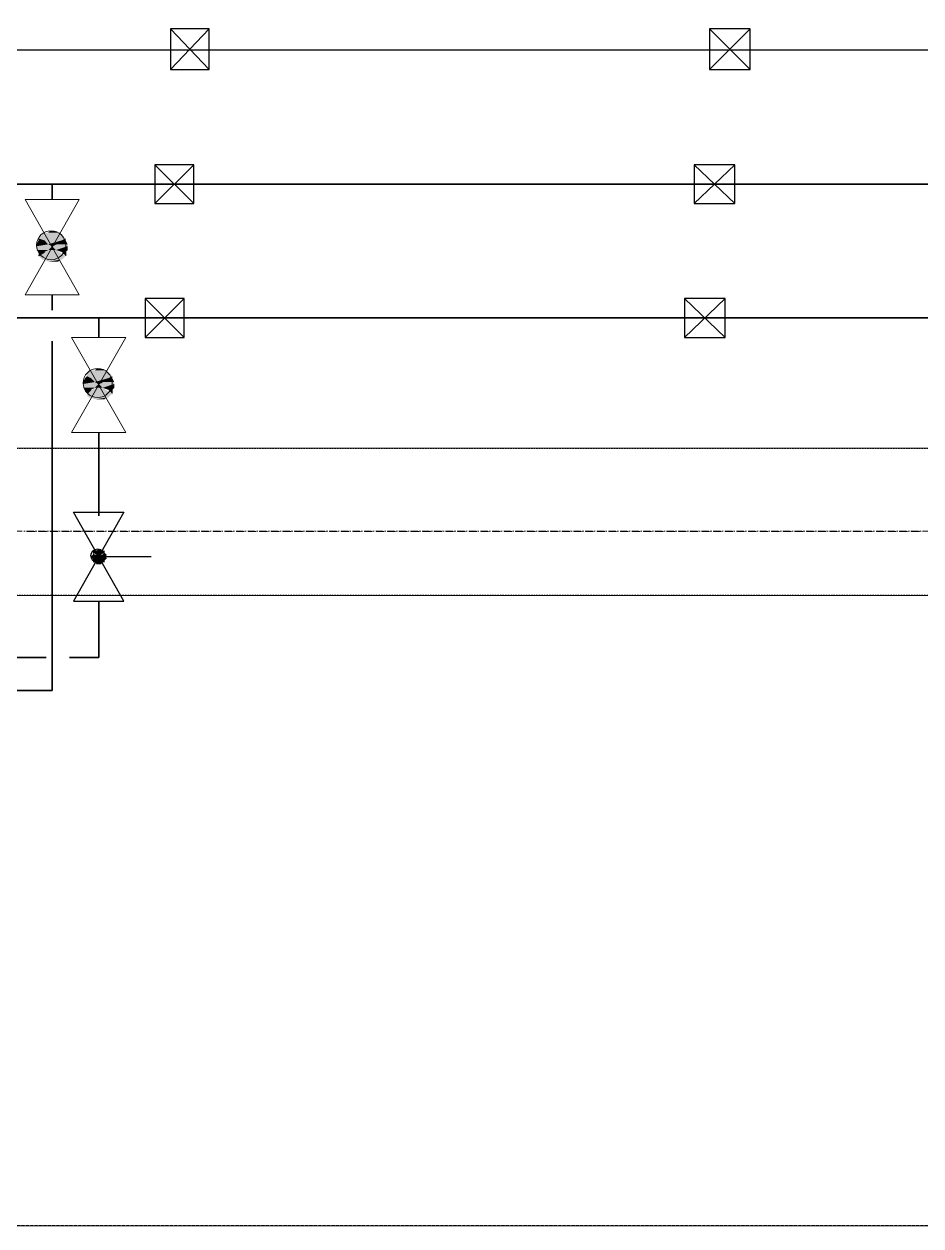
# Model space of a CAD drawing. Header units: millimetres. Extents: x -10178924 to 11692288, y -947381 to 58396.
# Drawn here: x 742016 to 743974, y -823856 to -821234 of the extents above; entities that cross this region are included whole.
import ezdxf

# ---------------------------------------------------------------- set-up
doc = ezdxf.new("R2010")
doc.units = ezdxf.units.MM
for name, pattern in [('короткая штриховая', [282.222222, 141.111111, -141.111111]), ('невидимая', [9.525, 6.35, -3.175]), ('осевая', [50.8, 31.75, -6.35, 6.35, -6.35])]:
    doc.linetypes.add(name, pattern=pattern)
for name, color, linetype, lineweight in [('PDF _0', 7, 'Continuous', 9), ('Балки.1', 7, 'Continuous', 9), ('Контур пол Подвал', 7, 'Continuous', 9), ('Размеры осевые', 153, 'Continuous', 9)]:
    doc.layers.add(name, color=color, linetype=linetype, lineweight=lineweight)
for name, color, linetype in [('PDF _Балки.1', 7, 'Continuous'), ('PDF _В1_Арматура', 7, 'Continuous'), ('PDF _ВК_В1', 5, 'Continuous'), ('PDF _ВК_Т3', 1, 'Continuous'), ('PDF _ВК_Т4', 6, 'Continuous')]:
    doc.layers.add(name, color=color, linetype=linetype)
doc.layers.add('PDF _Контур пол Подвал', color=7, linetype='Continuous', true_color=0xcd6928)
doc.layers.add('PDF _Размеры осевые', color=7, linetype='Continuous', true_color=0x5d6970)

# ---------------------------------------------------------------- blocks, each defined once
blk = doc.blocks.new('A$C5282721b')
at = {"layer": 'Балки.1', "color": 18, "linetype": 'короткая штриховая', "ltscale": 0.02, "true_color": 0x000000, "transparency": 33554687}
for p, q in [((12015.573, -41369.704), (41378.795, -41369.704)), ((12015.573, -41689.704), (41973.795, -41689.704))]:
    blk.add_line(p, q, dxfattribs=at)
at = {"layer": 'Контур пол Подвал', "color": 18, "linetype": 'невидимая', "true_color": 0x000000, "transparency": 33554687}
blk.add_line((13194.417, -43064.958), (39053.725, -43064.958), dxfattribs=at)
at = {"layer": 'Размеры осевые', "color": 251, "linetype": 'осевая', "ltscale": 0.5, "transparency": 33554687}
blk.add_line((-9750, -41550), (62308.109, -41550), dxfattribs=at)

msp = doc.modelspace()

# ---------------------------------------------------------------- linework, layer by layer
at = {"layer": 'PDF _0', "lineweight": 25}
for points in [[(742335.8, -821333.4), (742420.5, -821333.4), (742420.5, -821244.5), (742335.8, -821244.5)], [(743512.7, -821333.4), (743601.6, -821333.4), (743601.6, -821244.5), (743512.7, -821244.5)], [(742301.9, -821625.5), (742386.6, -821625.5), (742386.6, -821540.8), (742301.9, -821540.8)], [(743478.8, -821625.5), (743567.7, -821625.5), (743567.7, -821540.8), (743478.8, -821540.8)], [(742280.8, -821917.6), (742365.4, -821917.6), (742365.4, -821832.9), (742280.8, -821832.9)], [(743457.6, -821917.6), (743546.5, -821917.6), (743546.5, -821832.9), (743457.6, -821832.9)]]:
    msp.add_lwpolyline(points, close=True, dxfattribs=at)
for points in [[(742335.8, -821244.5), (742420.5, -821333.4)], [(742420.5, -821244.5), (742335.8, -821333.4)], [(743512.7, -821244.5), (743601.6, -821333.4)], [(743601.6, -821244.5), (743512.7, -821333.4)], [(742301.9, -821540.8), (742386.6, -821625.5)], [(742386.6, -821540.8), (742301.9, -821625.5)], [(743478.8, -821540.8), (743567.7, -821625.5)], [(743567.7, -821540.8), (743478.8, -821625.5)], [(742280.8, -821832.9), (742365.4, -821917.6)], [(742365.4, -821832.9), (742280.8, -821917.6)], [(743457.6, -821832.9), (743546.5, -821917.6)], [(743546.5, -821832.9), (743457.6, -821917.6)]]:
    msp.add_lwpolyline(points, dxfattribs=at)
at = {"layer": 'PDF _Балки.1', "lineweight": 9}
for points in [[(734372.8, -822480.6), (764326.9, -822480.6), (766087.9, -822480.6), (766087.9, -822158.9), (764326.9, -822158.9)], [(734372.8, -822158.9), (763734.2, -822158.9)]]:
    msp.add_lwpolyline(points, dxfattribs=at)
at = {"layer": 'PDF _В1_Арматура', "lineweight": 0}
for points in [[(742018.3, -821617), (742136.8, -821824.4), (742018.3, -821824.4)], [(742018.3, -821617), (742136.8, -821617), (742018.3, -821824.4)], [(742086, -821714.4), (742077.6, -821718.6), (742086, -821714.4)], [(742060.6, -821731.3), (742047.9, -821739.8), (742060.6, -821731.3)], [(742107.2, -821731.3), (742107.2, -821739.8), (742107.2, -821731.3)], [(742119.9, -821917.6), (742238.4, -822125), (742119.9, -822125)], [(742119.9, -821917.6), (742238.4, -821917.6), (742119.9, -822125)], [(742187.6, -822014.9), (742179.2, -822019.2), (742187.6, -822014.9)], [(742162.2, -822031.9), (742153.8, -822040.3), (742162.2, -822031.9)], [(742208.8, -822031.9), (742208.8, -822040.3), (742208.8, -822031.9)], [(742187.6, -822383.2), (742170.7, -822383.2), (742187.6, -822383.2)], [(742187.6, -822408.6), (742170.7, -822408.6), (742187.6, -822408.6)], [(742196.1, -822400.2), (742183.4, -822400.2), (742196.1, -822400.2)], [(742196.1, -822391.7), (742187.6, -822391.7), (742196.1, -822391.7)]]:
    msp.add_lwpolyline(points, dxfattribs=at)
at = {"layer": 'PDF _В1_Арматура', "lineweight": 25}
for points in [[(742124.1, -822298.6), (742234.2, -822298.6), (742124.1, -822493.3), (742234.2, -822493.3)], [(742234.2, -822493.3), (742124.1, -822298.6)], [(742179.2, -822395.9), (742293.4, -822395.9)]]:
    msp.add_lwpolyline(points, dxfattribs=at)
at = {"layer": 'PDF _В1_Арматура', "lineweight": 0}
for centre in [(742075.4, -821716.5), (742177, -822017.1)]:
    msp.add_circle(centre, 31.7, dxfattribs=at)
at = {"layer": 'PDF _В1_Арматура', "lineweight": 25}
msp.add_circle((742177, -822393.8), 14.8, dxfattribs=at)
at = {"layer": 'PDF _В1_Арматура', "transparency": 33554559}
for points in [[(742107.2, -821701.7), (742047.9, -821701.7), (742103, -821697.4)], [(742047.9, -821701.7), (742103, -821697.4), (742052.2, -821697.4)], [(742060.6, -821705.9), (742047.9, -821705.9), (742047.9, -821701.7)], [(742060.6, -821705.9), (742107.2, -821701.7), (742047.9, -821701.7)], [(742103, -821697.4), (742052.2, -821697.4), (742098.7, -821693.2)], [(742052.2, -821697.4), (742098.7, -821693.2), (742056.4, -821693.2)], [(742098.7, -821693.2), (742056.4, -821693.2), (742094.5, -821689)], [(742056.4, -821693.2), (742094.5, -821689), (742060.6, -821689)], [(742094.5, -821689), (742060.6, -821689), (742090.3, -821689)], [(742060.6, -821689), (742090.3, -821689), (742069.1, -821689)], [(742098.7, -821705.9), (742060.6, -821705.9), (742107.2, -821701.7)], [(742090.3, -821689), (742069.1, -821689), (742081.8, -821684.7)], [(742069.1, -821689), (742081.8, -821684.7), (742073.3, -821684.7)], [(742081.8, -821684.7), (742073.3, -821684.7), (742077.6, -821684.7)], [(742098.7, -821705.9), (742107.2, -821705.9), (742107.2, -821701.7)], [(742069.1, -821714.4), (742043.7, -821714.4), (742060.6, -821705.9)], [(742043.7, -821714.4), (742060.6, -821705.9), (742047.9, -821705.9)], [(742077.6, -821718.6), (742043.7, -821718.6), (742069.1, -821714.4)], [(742043.7, -821718.6), (742069.1, -821714.4), (742043.7, -821714.4)], [(742069.1, -821727.1), (742043.7, -821727.1), (742077.6, -821718.6)], [(742043.7, -821727.1), (742077.6, -821718.6), (742043.7, -821718.6)], [(742047.9, -821731.3), (742069.1, -821727.1), (742043.7, -821727.1)], [(742060.6, -821731.3), (742047.9, -821731.3), (742069.1, -821727.1)], [(742107.2, -821739.8), (742047.9, -821739.8), (742086, -821727.1)], [(742047.9, -821739.8), (742086, -821727.1), (742069.1, -821727.1)], [(742069.1, -821714.4), (742098.7, -821705.9), (742060.6, -821705.9)], [(742086, -821714.4), (742069.1, -821714.4), (742098.7, -821705.9)], [(742077.6, -821718.6), (742086, -821714.4), (742069.1, -821714.4)], [(742077.6, -821718.6), (742077.6, -821718.6), (742069.1, -821727.1)], [(742077.6, -821718.6), (742069.1, -821727.1), (742086, -821727.1)], [(742111.4, -821718.6), (742077.6, -821718.6), (742111.4, -821714.4)], [(742077.6, -821718.6), (742111.4, -821714.4), (742086, -821714.4)], [(742086, -821727.1), (742111.4, -821718.6), (742077.6, -821718.6)], [(742111.4, -821714.4), (742086, -821714.4), (742107.2, -821705.9)], [(742086, -821714.4), (742107.2, -821705.9), (742098.7, -821705.9)], [(742111.4, -821727.1), (742086, -821727.1), (742111.4, -821718.6)], [(742098.7, -821731.3), (742111.4, -821727.1), (742086, -821727.1)], [(742107.2, -821731.3), (742098.7, -821731.3), (742111.4, -821727.1)], [(742047.9, -821739.8), (742060.6, -821731.3), (742047.9, -821731.3)], [(742052.2, -821744), (742107.2, -821739.8), (742047.9, -821739.8)], [(742103, -821744), (742052.2, -821744), (742107.2, -821739.8)], [(742056.4, -821748.2), (742103, -821744), (742052.2, -821744)], [(742098.7, -821748.2), (742056.4, -821748.2), (742103, -821744)], [(742060.6, -821748.2), (742098.7, -821748.2), (742056.4, -821748.2)], [(742069.1, -821752.5), (742094.5, -821748.2), (742060.6, -821748.2)], [(742094.5, -821748.2), (742060.6, -821748.2), (742098.7, -821748.2)], [(742090.3, -821752.5), (742069.1, -821752.5), (742094.5, -821748.2)], [(742073.3, -821752.5), (742090.3, -821752.5), (742069.1, -821752.5)], [(742077.6, -821752.5), (742081.8, -821752.5), (742073.3, -821752.5)], [(742081.8, -821752.5), (742073.3, -821752.5), (742090.3, -821752.5)], [(742107.2, -821739.8), (742107.2, -821731.3), (742098.7, -821731.3)], [(742200.3, -821993.8), (742158, -821993.8), (742196.1, -821989.5)], [(742158, -821993.8), (742196.1, -821989.5), (742162.2, -821989.5)], [(742196.1, -821989.5), (742162.2, -821989.5), (742191.9, -821989.5)], [(742162.2, -821989.5), (742191.9, -821989.5), (742170.7, -821989.5)], [(742191.9, -821989.5), (742170.7, -821989.5), (742183.4, -821985.3)], [(742170.7, -821989.5), (742183.4, -821985.3), (742174.9, -821985.3)], [(742183.4, -821985.3), (742174.9, -821985.3), (742179.2, -821985.3)], [(742170.7, -822014.9), (742145.3, -822014.9), (742162.2, -822006.5)], [(742145.3, -822014.9), (742162.2, -822006.5), (742149.5, -822006.5)], [(742179.2, -822019.2), (742145.3, -822019.2), (742170.7, -822014.9)], [(742145.3, -822019.2), (742170.7, -822014.9), (742145.3, -822014.9)], [(742162.2, -822006.5), (742149.5, -822006.5), (742153.8, -822002.2)], [(742204.6, -821998), (742153.8, -821998), (742200.3, -821993.8)], [(742153.8, -821998), (742200.3, -821993.8), (742158, -821993.8)], [(742208.8, -822002.2), (742153.8, -822002.2), (742204.6, -821998)], [(742153.8, -822002.2), (742204.6, -821998), (742153.8, -821998)], [(742162.2, -822006.5), (742208.8, -822002.2), (742153.8, -822002.2)], [(742200.3, -822006.5), (742162.2, -822006.5), (742208.8, -822002.2)], [(742170.7, -822014.9), (742200.3, -822006.5), (742162.2, -822006.5)], [(742187.6, -822014.9), (742170.7, -822014.9), (742200.3, -822006.5)], [(742179.2, -822019.2), (742187.6, -822014.9), (742170.7, -822014.9)], [(742213, -822019.2), (742179.2, -822019.2), (742213, -822014.9)], [(742179.2, -822019.2), (742213, -822014.9), (742187.6, -822014.9)], [(742213, -822014.9), (742187.6, -822014.9), (742208.8, -822006.5)], [(742187.6, -822014.9), (742208.8, -822006.5), (742200.3, -822006.5)], [(742200.3, -822006.5), (742208.8, -822006.5), (742208.8, -822002.2)], [(742170.7, -822027.6), (742145.3, -822027.6), (742179.2, -822019.2)], [(742145.3, -822027.6), (742179.2, -822019.2), (742145.3, -822019.2)], [(742149.5, -822031.9), (742170.7, -822027.6), (742145.3, -822027.6)], [(742162.2, -822031.9), (742149.5, -822031.9), (742170.7, -822027.6)], [(742153.8, -822040.3), (742162.2, -822031.9), (742149.5, -822031.9)], [(742208.8, -822040.3), (742153.8, -822040.3), (742187.6, -822027.6)], [(742153.8, -822040.3), (742187.6, -822027.6), (742170.7, -822027.6)], [(742204.6, -822044.6), (742153.8, -822044.6), (742208.8, -822040.3)], [(742153.8, -822044.6), (742208.8, -822040.3), (742153.8, -822040.3)], [(742179.2, -822019.2), (742179.2, -822019.2), (742170.7, -822027.6)], [(742179.2, -822019.2), (742170.7, -822027.6), (742187.6, -822027.6)], [(742187.6, -822027.6), (742213, -822019.2), (742179.2, -822019.2)], [(742213, -822027.6), (742187.6, -822027.6), (742213, -822019.2)], [(742200.3, -822031.9), (742213, -822027.6), (742187.6, -822027.6)], [(742208.8, -822031.9), (742200.3, -822031.9), (742213, -822027.6)], [(742208.8, -822040.3), (742208.8, -822031.9), (742200.3, -822031.9)], [(742158, -822048.8), (742204.6, -822044.6), (742153.8, -822044.6)], [(742200.3, -822048.8), (742158, -822048.8), (742204.6, -822044.6)], [(742162.2, -822048.8), (742200.3, -822048.8), (742158, -822048.8)], [(742170.7, -822053), (742196.1, -822048.8), (742162.2, -822048.8)], [(742196.1, -822048.8), (742162.2, -822048.8), (742200.3, -822048.8)], [(742191.9, -822053), (742170.7, -822053), (742196.1, -822048.8)], [(742174.9, -822053), (742191.9, -822053), (742170.7, -822053)], [(742179.2, -822053), (742183.4, -822053), (742174.9, -822053)], [(742183.4, -822053), (742174.9, -822053), (742191.9, -822053)], [(742170.7, -822383.2), (742191.9, -822383.2), (742166.5, -822383.2)], [(742191.9, -822383.2), (742166.5, -822383.2), (742191.9, -822387.5)], [(742166.5, -822383.2), (742191.9, -822387.5), (742166.5, -822387.5)], [(742174.9, -822383.2), (742187.6, -822383.2), (742170.7, -822383.2)], [(742170.7, -822383.2), (742187.6, -822383.2), (742187.6, -822383.2)], [(742187.6, -822383.2), (742170.7, -822383.2), (742191.9, -822383.2)], [(742179.2, -822379), (742183.4, -822383.2), (742174.9, -822383.2)], [(742183.4, -822383.2), (742174.9, -822383.2), (742187.6, -822383.2)], [(742179.2, -822379), (742183.4, -822379), (742183.4, -822379)], [(742183.4, -822379), (742179.2, -822379), (742183.4, -822383.2)], [(742166.5, -822391.7), (742179.2, -822395.9), (742162.2, -822395.9)], [(742179.2, -822395.9), (742162.2, -822395.9), (742174.9, -822400.2)], [(742162.2, -822395.9), (742174.9, -822400.2), (742166.5, -822400.2)], [(742166.5, -822387.5), (742170.7, -822391.7), (742166.5, -822391.7)], [(742191.9, -822387.5), (742166.5, -822387.5), (742183.4, -822391.7)], [(742166.5, -822387.5), (742183.4, -822391.7), (742174.9, -822391.7)], [(742174.9, -822391.7), (742174.9, -822391.7), (742166.5, -822391.7)], [(742174.9, -822391.7), (742166.5, -822391.7), (742170.7, -822391.7)], [(742174.9, -822391.7), (742166.5, -822391.7), (742179.2, -822395.9)], [(742170.7, -822400.2), (742170.7, -822400.2), (742166.5, -822400.2)], [(742170.7, -822400.2), (742166.5, -822400.2), (742174.9, -822400.2)], [(742166.5, -822404.4), (742166.5, -822404.4), (742166.5, -822400.2)], [(742166.5, -822404.4), (742166.5, -822400.2), (742170.7, -822400.2)], [(742170.7, -822400.2), (742191.9, -822404.4), (742166.5, -822404.4)], [(742191.9, -822404.4), (742166.5, -822404.4), (742191.9, -822408.6)], [(742166.5, -822404.4), (742191.9, -822408.6), (742166.5, -822408.6)], [(742191.9, -822408.6), (742166.5, -822408.6), (742187.6, -822408.6)], [(742166.5, -822408.6), (742187.6, -822408.6), (742170.7, -822408.6)], [(742174.9, -822400.2), (742187.6, -822400.2), (742170.7, -822400.2)], [(742187.6, -822400.2), (742170.7, -822400.2), (742191.9, -822404.4)], [(742170.7, -822408.6), (742187.6, -822408.6), (742187.6, -822408.6)], [(742187.6, -822408.6), (742170.7, -822408.6), (742183.4, -822412.9)], [(742170.7, -822408.6), (742183.4, -822412.9), (742174.9, -822412.9)], [(742174.9, -822391.7), (742183.4, -822391.7), (742179.2, -822395.9)], [(742179.2, -822395.9), (742183.4, -822400.2), (742174.9, -822400.2)], [(742183.4, -822400.2), (742174.9, -822400.2), (742187.6, -822400.2)], [(742183.4, -822391.7), (742196.1, -822395.9), (742179.2, -822395.9)], [(742196.1, -822395.9), (742179.2, -822395.9), (742196.1, -822400.2)], [(742179.2, -822395.9), (742196.1, -822400.2), (742183.4, -822400.2)], [(742187.6, -822391.7), (742196.1, -822391.7), (742183.4, -822391.7)], [(742196.1, -822391.7), (742183.4, -822391.7), (742196.1, -822395.9)], [(742183.4, -822400.2), (742196.1, -822400.2), (742187.6, -822400.2)], [(742191.9, -822387.5), (742196.1, -822391.7), (742187.6, -822391.7)], [(742191.9, -822404.4), (742191.9, -822404.4), (742187.6, -822400.2)], [(742191.9, -822404.4), (742187.6, -822400.2), (742196.1, -822400.2)], [(742174.9, -822412.9), (742183.4, -822412.9), (742183.4, -822412.9)], [(742183.4, -822412.9), (742179.2, -822412.9), (742174.9, -822412.9)], [(742183.4, -822412.9), (742183.4, -822412.9), (742179.2, -822412.9)]]:
    msp.add_solid(points, dxfattribs=at)
at = {"layer": 'PDF _ВК_В1', "lineweight": 30}
msp.add_lwpolyline([(777942.6, -821308), (777942.6, -821291), (747493.3, -821291), (723334.4, -821291)], dxfattribs=at)
at = {"layer": 'PDF _ВК_Т3', "lineweight": 35}
for points in [[(777980.7, -821583.1), (747497.5, -821583.1), (723215.9, -821583.1)], [(742077.6, -821617), (742077.6, -821583.1)], [(742077.6, -821858.3), (742077.6, -821824.4)], [(742077.6, -822688), (742077.6, -822391.7), (742077.6, -821926.1)], [(741963.3, -822688), (742077.6, -822688)]]:
    msp.add_lwpolyline(points, dxfattribs=at)
at = {"layer": 'PDF _ВК_Т4', "lineweight": 35}
for points in [[(778082.3, -821735.5), (778082.3, -821875.2), (747256.2, -821875.2), (722923.8, -821875.2)], [(742179.2, -821917.6), (742179.2, -821875.2)], [(742179.2, -822307), (742179.2, -822125)], [(742179.2, -822616.1), (742179.2, -822493.3)], [(741959, -822616.1), (742064.8, -822616.1)], [(742115.7, -822616.1), (742179.2, -822616.1)]]:
    msp.add_lwpolyline(points, dxfattribs=at)
at = {"layer": 'PDF _Контур пол Подвал', "lineweight": 9}
msp.add_lwpolyline([(761411.3, -819610.4), (761411.3, -823856.3), (735550.8, -823856.3)], dxfattribs=at)
at = {"layer": 'PDF _Размеры осевые', "lineweight": 9}
for points in [[(742018.3, -822340.9), (742018.3, -822340.9)], [(742022.5, -822340.9), (742039.5, -822340.9)], [(742043.7, -822340.9), (742043.7, -822340.9)], [(742047.9, -822340.9), (742064.9, -822340.9)], [(742069.1, -822340.9), (742069.1, -822340.9)], [(742073.3, -822340.9), (742090.3, -822340.9)], [(742094.5, -822340.9), (742094.5, -822340.9)], [(742098.7, -822340.9), (742115.7, -822340.9)], [(742119.9, -822340.9), (742119.9, -822340.9)], [(742124.1, -822340.9), (742141.1, -822340.9)], [(742145.3, -822340.9), (742145.3, -822340.9)], [(742149.5, -822340.9), (742166.5, -822340.9)], [(742170.7, -822340.9), (742170.7, -822340.9)], [(742174.9, -822340.9), (742191.9, -822340.9)], [(742196.1, -822340.9), (742196.1, -822340.9)], [(742200.3, -822340.9), (742217.3, -822340.9)], [(742221.5, -822340.9), (742221.5, -822340.9)], [(742225.7, -822340.9), (742242.7, -822340.9)], [(742246.9, -822340.9), (742246.9, -822340.9)], [(742251.1, -822340.9), (742268.1, -822340.9)], [(742272.3, -822340.9), (742272.3, -822340.9)], [(742276.5, -822340.9), (742293.5, -822340.9)], [(742297.7, -822340.9), (742297.7, -822340.9)], [(742301.9, -822340.9), (742318.9, -822340.9)], [(742323.1, -822340.9), (742323.1, -822340.9)], [(742327.3, -822340.9), (742344.3, -822340.9)], [(742348.5, -822340.9), (742348.5, -822340.9)], [(742352.7, -822340.9), (742369.7, -822340.9)], [(742373.9, -822340.9), (742373.9, -822340.9)], [(742378.1, -822340.9), (742395.1, -822340.9)], [(742399.3, -822340.9), (742399.3, -822340.9)], [(742403.5, -822340.9), (742420.5, -822340.9)], [(742424.7, -822340.9), (742424.7, -822340.9)], [(742428.9, -822340.9), (742445.9, -822340.9)], [(742450.1, -822340.9), (742450.1, -822340.9)], [(742454.3, -822340.9), (742471.3, -822340.9)], [(742475.5, -822340.9), (742475.5, -822340.9)], [(742479.7, -822340.9), (742496.7, -822340.9)], [(742500.9, -822340.9), (742500.9, -822340.9)], [(742505.1, -822340.9), (742522.1, -822340.9)], [(742526.3, -822340.9), (742526.3, -822340.9)], [(742530.5, -822340.9), (742547.5, -822340.9)], [(742551.7, -822340.9), (742551.7, -822340.9)], [(742555.9, -822340.9), (742572.9, -822340.9)], [(742577.1, -822340.9), (742577.1, -822340.9)], [(742581.3, -822340.9), (742598.3, -822340.9)], [(742602.5, -822340.9), (742602.5, -822340.9)], [(742606.7, -822340.9), (742623.7, -822340.9)], [(742627.9, -822340.9), (742627.9, -822340.9)], [(742632.1, -822340.9), (742649.1, -822340.9)], [(742653.3, -822340.9), (742653.3, -822340.9)], [(742657.5, -822340.9), (742674.5, -822340.9)], [(742678.7, -822340.9), (742678.7, -822340.9)], [(742682.9, -822340.9), (742699.9, -822340.9)], [(742704.1, -822340.9), (742704.1, -822340.9)], [(742708.3, -822340.9), (742725.3, -822340.9)], [(742729.5, -822340.9), (742729.5, -822340.9)], [(742733.7, -822340.9), (742750.7, -822340.9)], [(742754.9, -822340.9), (742754.9, -822340.9)], [(742759.1, -822340.9), (742776.1, -822340.9)], [(742780.3, -822340.9), (742780.3, -822340.9)], [(742784.5, -822340.9), (742801.5, -822340.9)], [(742805.7, -822340.9), (742805.7, -822340.9)], [(742809.9, -822340.9), (742826.9, -822340.9)], [(742831.1, -822340.9), (742831.1, -822340.9)], [(742835.3, -822340.9), (742852.3, -822340.9)], [(742856.5, -822340.9), (742856.5, -822340.9)], [(742860.7, -822340.9), (742877.7, -822340.9)], [(742881.9, -822340.9), (742881.9, -822340.9)], [(742886.1, -822340.9), (742903.1, -822340.9)], [(742907.3, -822340.9), (742907.3, -822340.9)], [(742911.5, -822340.9), (742928.5, -822340.9)], [(742932.7, -822340.9), (742932.7, -822340.9)], [(742936.9, -822340.9), (742953.9, -822340.9)], [(742958.1, -822340.9), (742958.1, -822340.9)], [(742962.3, -822340.9), (742979.3, -822340.9)], [(742983.5, -822340.9), (742983.5, -822340.9)], [(742987.7, -822340.9), (743004.7, -822340.9)], [(743008.9, -822340.9), (743008.9, -822340.9)], [(743013.1, -822340.9), (743030.1, -822340.9)], [(743034.3, -822340.9), (743034.3, -822340.9)], [(743038.5, -822340.9), (743055.5, -822340.9)], [(743059.7, -822340.9), (743059.7, -822340.9)], [(743063.9, -822340.9), (743080.9, -822340.9)], [(743085.1, -822340.9), (743085.1, -822340.9)], [(743089.3, -822340.9), (743106.3, -822340.9)], [(743110.5, -822340.9), (743110.5, -822340.9)], [(743114.7, -822340.9), (743131.7, -822340.9)], [(743135.9, -822340.9), (743135.9, -822340.9)], [(743140.1, -822340.9), (743157.1, -822340.9)], [(743161.3, -822340.9), (743161.3, -822340.9)], [(743165.5, -822340.9), (743182.5, -822340.9)], [(743186.7, -822340.9), (743186.7, -822340.9)], [(743190.9, -822340.9), (743207.9, -822340.9)], [(743212.1, -822340.9), (743212.1, -822340.9)], [(743216.3, -822340.9), (743233.3, -822340.9)], [(743237.5, -822340.9), (743237.5, -822340.9)], [(743241.7, -822340.9), (743258.7, -822340.9)], [(743262.9, -822340.9), (743262.9, -822340.9)], [(743267.1, -822340.9), (743284.1, -822340.9)], [(743288.3, -822340.9), (743288.3, -822340.9)], [(743292.5, -822340.9), (743309.5, -822340.9)], [(743313.7, -822340.9), (743313.7, -822340.9)], [(743317.9, -822340.9), (743334.9, -822340.9)], [(743339.1, -822340.9), (743339.1, -822340.9)], [(743343.3, -822340.9), (743360.3, -822340.9)], [(743364.5, -822340.9), (743364.5, -822340.9)], [(743368.7, -822340.9), (743385.7, -822340.9)], [(743389.9, -822340.9), (743389.9, -822340.9)], [(743394.1, -822340.9), (743411.1, -822340.9)], [(743415.3, -822340.9), (743415.3, -822340.9)], [(743419.5, -822340.9), (743436.5, -822340.9)], [(743440.7, -822340.9), (743440.7, -822340.9)], [(743444.9, -822340.9), (743461.9, -822340.9)], [(743466.1, -822340.9), (743466.1, -822340.9)], [(743470.3, -822340.9), (743487.3, -822340.9)], [(743491.5, -822340.9), (743491.5, -822340.9)], [(743495.7, -822340.9), (743512.7, -822340.9)], [(743516.9, -822340.9), (743516.9, -822340.9)], [(743521.1, -822340.9), (743538.1, -822340.9)], [(743542.3, -822340.9), (743542.3, -822340.9)], [(743546.5, -822340.9), (743563.5, -822340.9)], [(743567.7, -822340.9), (743567.7, -822340.9)], [(743571.9, -822340.9), (743588.9, -822340.9)], [(743593.1, -822340.9), (743593.1, -822340.9)], [(743597.3, -822340.9), (743614.3, -822340.9)], [(743618.5, -822340.9), (743618.5, -822340.9)], [(743622.7, -822340.9), (743639.7, -822340.9)], [(743643.9, -822340.9), (743643.9, -822340.9)], [(743648.1, -822340.9), (743665.1, -822340.9)], [(743669.3, -822340.9), (743669.3, -822340.9)], [(743673.5, -822340.9), (743690.5, -822340.9)], [(743694.7, -822340.9), (743694.7, -822340.9)], [(743698.9, -822340.9), (743715.9, -822340.9)], [(743720.1, -822340.9), (743720.1, -822340.9)], [(743724.3, -822340.9), (743741.3, -822340.9)], [(743745.5, -822340.9), (743745.5, -822340.9)], [(743749.7, -822340.9), (743766.7, -822340.9)], [(743770.9, -822340.9), (743770.9, -822340.9)], [(743775.1, -822340.9), (743792.1, -822340.9)], [(743796.3, -822340.9), (743796.3, -822340.9)], [(743800.5, -822340.9), (743817.5, -822340.9)], [(743821.7, -822340.9), (743821.7, -822340.9)], [(743825.9, -822340.9), (743842.9, -822340.9)], [(743847.1, -822340.9), (743847.1, -822340.9)], [(743851.3, -822340.9), (743868.3, -822340.9)], [(743872.5, -822340.9), (743872.5, -822340.9)], [(743876.7, -822340.9), (743893.7, -822340.9)], [(743897.9, -822340.9), (743897.9, -822340.9)], [(743902.1, -822340.9), (743919.1, -822340.9)], [(743923.3, -822340.9), (743923.3, -822340.9)], [(743927.5, -822340.9), (743944.5, -822340.9)], [(743948.7, -822340.9), (743948.7, -822340.9)], [(743952.9, -822340.9), (743969.9, -822340.9)]]:
    msp.add_lwpolyline(points, dxfattribs=at)

# ---------------------------------------------------------------- block references
msp.add_blockref('A$C5282721b', (722358.6, -780790.4))

doc.saveas('drawing.dxf')
